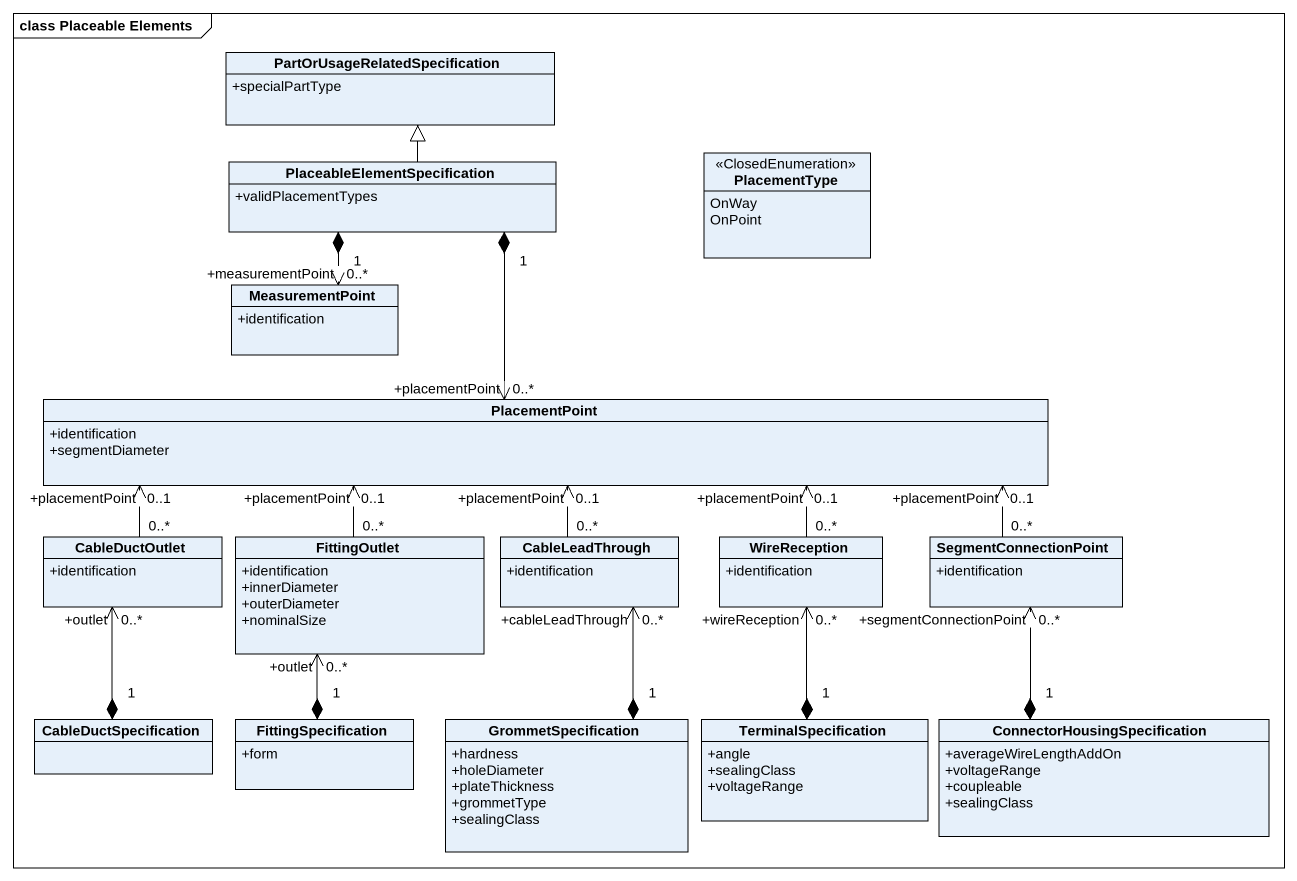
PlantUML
@startuml
mainframe class Placeable Elements
hide circle
hide empty members
skinparam classAttributeIconSize 0
class "PartOrUsageRelatedSpecification" as PartOrUsageRelatedSpecificat {
  +specialPartType
}
class "PlaceableElementSpecification" as PlaceableElementSpecificatio {
  +validPlacementTypes
}
enum PlacementType <<ClosedEnumeration>> {
  OnWay
  OnPoint
}
class MeasurementPoint {
  +identification
}
class PlacementPoint {
  +identification
  +segmentDiameter
}
class CableDuctOutlet {
  +identification
}
class FittingOutlet {
  +identification
  +innerDiameter
  +outerDiameter
  +nominalSize
}
class CableLeadThrough {
  +identification
}
class WireReception {
  +identification
}
class SegmentConnectionPoint {
  +identification
}
class CableDuctSpecification
class FittingSpecification {
  +form
}
class GrommetSpecification {
  +hardness
  +holeDiameter
  +plateThickness
  +grommetType
  +sealingClass
}
class TerminalSpecification {
  +angle
  +sealingClass
  +voltageRange
}
class "ConnectorHousingSpecification" as ConnectorHousingSpecificatio {
  +averageWireLengthAddOn
  +voltageRange
  +coupleable
  +sealingClass
}
PlaceableElementSpecificatio -up-|> PartOrUsageRelatedSpecificat
PlaceableElementSpecificatio "1" *--> "+measurementPoint\n0..*" MeasurementPoint
PlaceableElementSpecificatio "1" *--> "+placementPoint\n0..*" PlacementPoint
CableDuctOutlet "0..*" -right-> "+placementPoint\n0..1" PlacementPoint
FittingOutlet "0..*" -up-> "+placementPoint\n0..1" PlacementPoint
CableLeadThrough "0..*" -up-> "+placementPoint\n0..1" PlacementPoint
WireReception "0..*" -left-> "+placementPoint\n0..1" PlacementPoint
SegmentConnectionPoint "0..*" -left-> "+placementPoint\n0..1" PlacementPoint
SegmentConnectionPoint "+segmentConnectionPoint\n0..*" <--* "1" ConnectorHousingSpecificatio
CableDuctSpecification "1" *-up-> "+outlet\n0..*" CableDuctOutlet
FittingSpecification "1" *-up-> "+outlet\n0..*" FittingOutlet
GrommetSpecification "1" *-up-> "+cableLeadThrough\n0..*" CableLeadThrough
TerminalSpecification "1" *-up-> "+wireReception\n0..*" WireReception
@enduml
